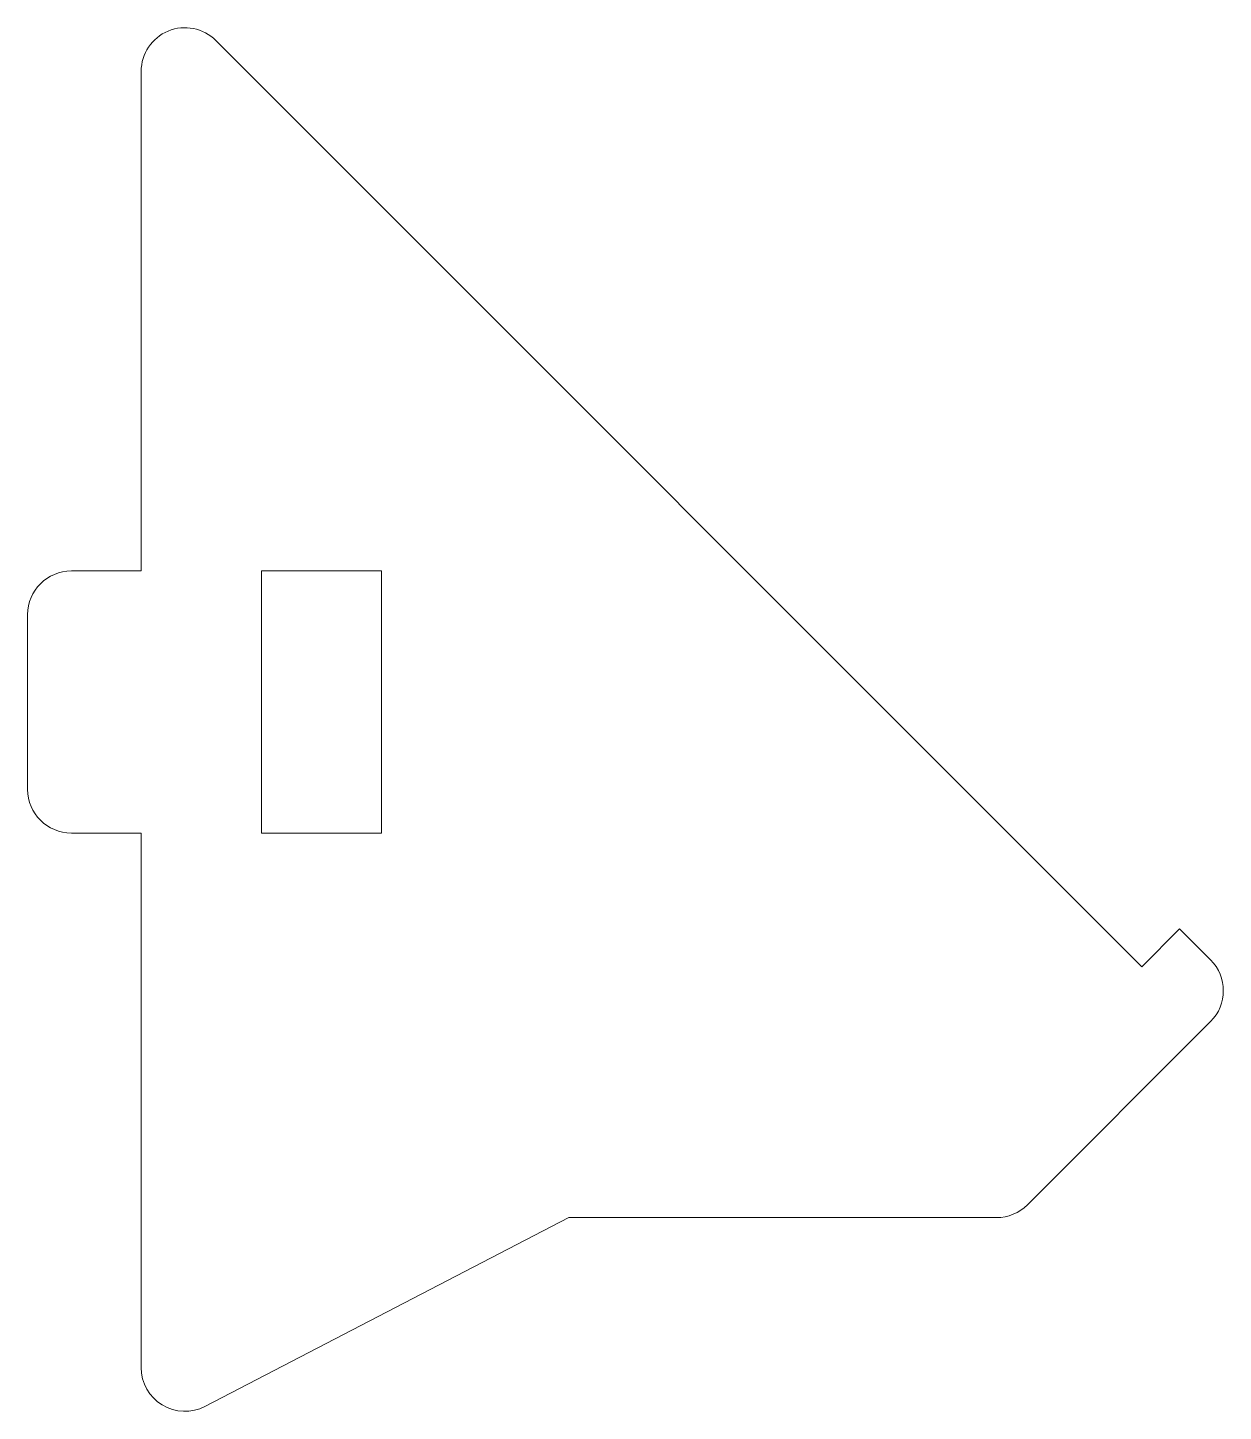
# Model space of a CAD drawing. Header units: millimetres. Extents: x -6.5 to 61.9, y -82.7 to -3.5.
import ezdxf

# ---------------------------------------------------------------- set-up
doc = ezdxf.new("R2010")
doc.units = ezdxf.units.MM

msp = doc.modelspace()

# ---------------------------------------------------------------- linework, layer by layer
at = {"color": 7, "linetype": 'Continuous', "lineweight": 15}
for p, q in [((57.276, -57.276), (4.268, -4.268)), ((0, -6.036), (0, -34.622)), ((-4, -34.622), (0, -34.622)), ((13.76, -34.622), (6.88, -34.622)), ((6.88, -34.622), (6.88, -49.622)), ((13.76, -49.622), (13.76, -34.622)), ((-6.5, -47.122), (-6.5, -37.122)), ((0, -49.622), (-4, -49.622)), ((0, -49.622), (0, -80.209)), ((6.88, -49.622), (13.76, -49.622)), ((59.446, -55.105), (57.276, -57.276)), ((61.214, -56.873), (59.446, -55.105)), ((50.732, -70.89), (61.214, -60.408)), ((24.482, -71.622), (3.651, -82.428)), ((24.482, -71.622), (48.964, -71.622))]:
    msp.add_line(p, q, dxfattribs=at)
for centre, start, end in [((2.5, -6.036), 45, 180), ((-4, -37.122), 90, 180), ((-4, -47.122), 180, 270), ((59.446, -58.64), 315, 45), ((48.964, -69.122), 270, 315), ((2.5, -80.209), 180, 297.41773)]:
    msp.add_arc(centre, 2.5, start, end, dxfattribs=at)

doc.saveas('drawing.dxf')
